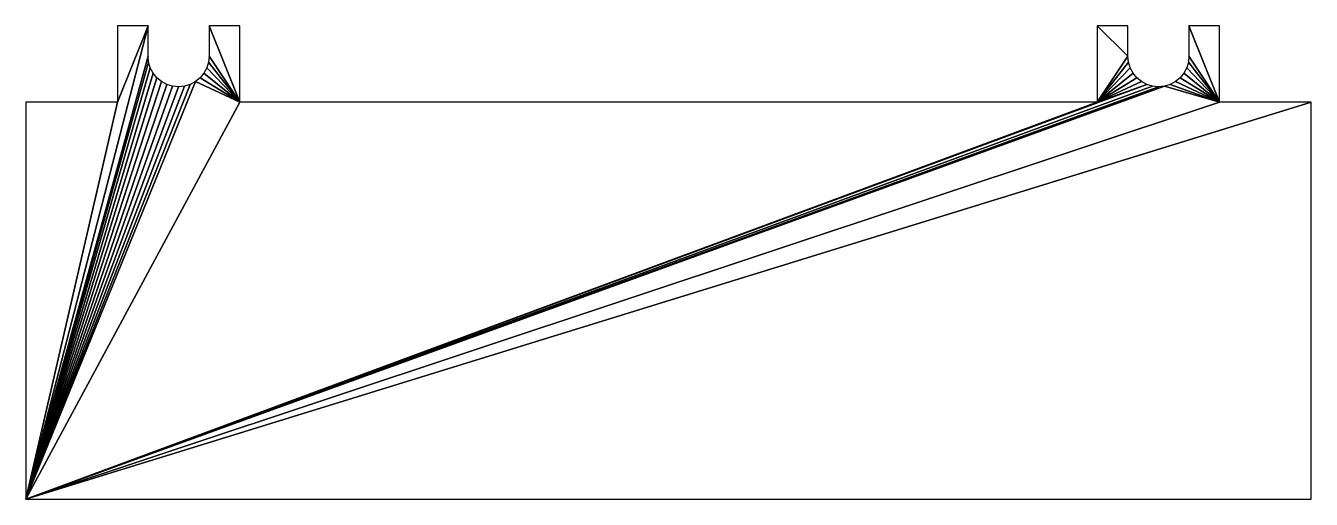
# Model space of a CAD drawing. Extents: x 100.9 to 185, y 13 to 44.
import ezdxf

# ---------------------------------------------------------------- set-up
doc = ezdxf.new("R2010")
doc.units = 0

msp = doc.modelspace()

# ---------------------------------------------------------------- linework, layer by layer
for points in [[(108.9, 44, 14.6), (106.9, 39, 14.6), (100.9, 13, 14.6)], [(108.9, 42, 14.6), (108.9, 44, 14.6), (100.9, 13, 14.6)], [(108.9, 44, 14.6), (106.9, 44, 14.6), (106.9, 39, 14.6)], [(114.9, 39, 14.6), (114.9, 44, 14.6), (112.9, 44, 14.6)], [(114.9, 39, 14.6), (112.9, 44, 14.6), (112.9, 42, 14.6)], [(173, 42, 14.6), (173, 44, 14.6), (171, 44, 14.6)], [(173, 42, 14.6), (171, 44, 14.6), (171, 39, 14.6)], [(179, 39, 14.6), (179, 44, 14.6), (177, 44, 14.6)], [(179, 39, 14.6), (177, 44, 14.6), (177, 42, 14.6)], [(108.938, 41.61, 14.6), (108.9, 42, 14.6), (100.9, 13, 14.6)], [(109.052, 41.235, 14.6), (108.938, 41.61, 14.6), (100.9, 13, 14.6)], [(109.237, 40.889, 14.6), (109.052, 41.235, 14.6), (100.9, 13, 14.6)], [(114.9, 39, 14.6), (112.748, 41.235, 14.6), (112.563, 40.889, 14.6)], [(114.9, 39, 14.6), (112.862, 41.61, 14.6), (112.748, 41.235, 14.6)], [(114.9, 39, 14.6), (112.9, 42, 14.6), (112.862, 41.61, 14.6)], [(173.038, 41.61, 14.6), (173, 42, 14.6), (171, 39, 14.6)], [(173.152, 41.235, 14.6), (173.038, 41.61, 14.6), (171, 39, 14.6)], [(173.337, 40.889, 14.6), (173.152, 41.235, 14.6), (171, 39, 14.6)], [(179, 39, 14.6), (176.848, 41.235, 14.6), (176.663, 40.889, 14.6)], [(179, 39, 14.6), (176.962, 41.61, 14.6), (176.848, 41.235, 14.6)], [(179, 39, 14.6), (177, 42, 14.6), (176.962, 41.61, 14.6)], [(109.486, 40.586, 14.6), (109.237, 40.889, 14.6), (100.9, 13, 14.6)], [(109.789, 40.337, 14.6), (109.486, 40.586, 14.6), (100.9, 13, 14.6)], [(114.9, 39, 14.6), (112.314, 40.586, 14.6), (112.011, 40.337, 14.6)], [(114.9, 39, 14.6), (112.563, 40.889, 14.6), (112.314, 40.586, 14.6)], [(173.586, 40.586, 14.6), (173.337, 40.889, 14.6), (171, 39, 14.6)], [(173.889, 40.337, 14.6), (173.586, 40.586, 14.6), (171, 39, 14.6)], [(179, 39, 14.6), (176.414, 40.586, 14.6), (176.111, 40.337, 14.6)], [(179, 39, 14.6), (176.663, 40.889, 14.6), (176.414, 40.586, 14.6)], [(110.135, 40.152, 14.6), (109.789, 40.337, 14.6), (100.9, 13, 14.6)], [(112.011, 40.337, 14.6), (111.665, 40.152, 14.6), (100.9, 13, 14.6)], [(100.9, 13, 14.6), (114.9, 39, 14.6), (112.011, 40.337, 14.6)], [(110.51, 40.038, 14.6), (110.135, 40.152, 14.6), (100.9, 13, 14.6)], [(100.9, 13, 14.6), (174.61, 40.038, 14.6), (174.235, 40.152, 14.6)], [(111.665, 40.152, 14.6), (111.29, 40.038, 14.6), (100.9, 13, 14.6)], [(100.9, 13, 14.6), (174.235, 40.152, 14.6), (171, 39, 14.6)], [(100.9, 13, 14.6), (179, 39, 14.6), (175.39, 40.038, 14.6)], [(100.9, 13, 14.6), (175.39, 40.038, 14.6), (175, 40, 14.6)], [(110.9, 40, 14.6), (110.51, 40.038, 14.6), (100.9, 13, 14.6)], [(100.9, 13, 14.6), (175, 40, 14.6), (174.61, 40.038, 14.6)], [(111.29, 40.038, 14.6), (110.9, 40, 14.6), (100.9, 13, 14.6)], [(174.235, 40.152, 14.6), (173.889, 40.337, 14.6), (171, 39, 14.6)], [(179, 39, 14.6), (175.765, 40.152, 14.6), (175.39, 40.038, 14.6)], [(179, 39, 14.6), (176.111, 40.337, 14.6), (175.765, 40.152, 14.6)], [(106.9, 39, 14.6), (100.9, 39, 14.6), (100.9, 13, 14.6)], [(100.9, 13, 14.6), (185, 13, 14.6), (185, 39, 14.6)], [(100.9, 13, 14.6), (185, 39, 14.6), (179, 39, 14.6)], [(100.9, 13, 14.6), (171, 39, 14.6), (114.9, 39, 14.6)]]:
    msp.add_3dface(points)

doc.saveas('drawing.dxf')
